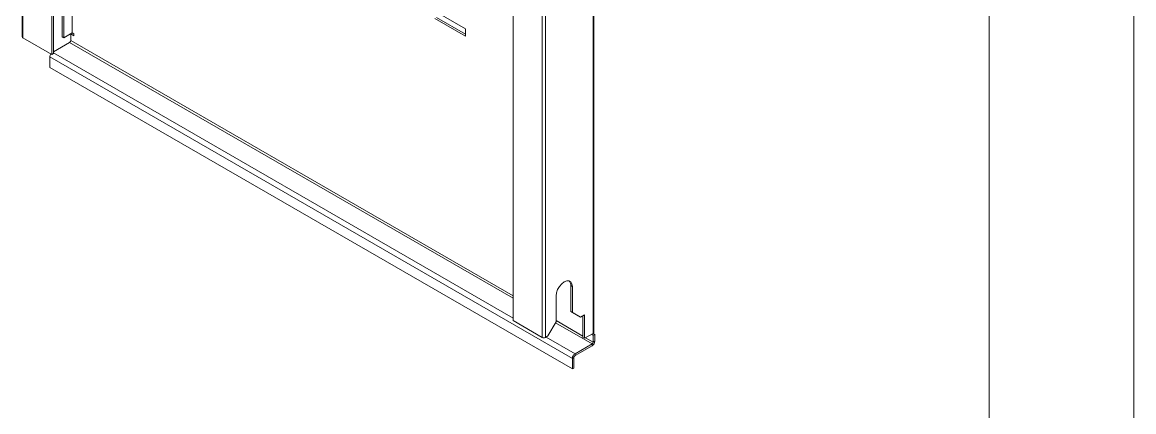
# Model space of a CAD drawing. Header units: millimetres. Extents: x 0 to 2100, y 1 to 1486.
# Drawn here: x 1715.3 to 2100.4, y 560.3 to 695.3 of the extents above; entities that cross this region are included whole.
import ezdxf

# ---------------------------------------------------------------- set-up
doc = ezdxf.new("R2010")
doc.units = ezdxf.units.MM
doc.header["$LTSCALE"] = 5
doc.layers.add('A-TITLEBLOCK', color=7, linetype='Continuous', lineweight=15)

msp = doc.modelspace()

# ---------------------------------------------------------------- linework, layer by layer
at = {"color": 7, "linetype": 'Continuous', "lineweight": 15}
for p, q in [((1732.659, 691.631), (1732.659, 1161.959)), ((1715.313, 1100.964), (1715.313, 690.244)), ((1715.547, 1100.638), (1715.547, 689.918)), ((1725.588, 684.121), (1725.588, 1094.841)), ((1726.154, 684.448), (1726.154, 1095.168)), ((1913.113, 587.457), (1913.113, 1057.785)), ((1913.347, 587.784), (1913.347, 1058.111)), ((1885.394, 1002.587), (1885.394, 591.867)), ((1895.435, 586.071), (1895.435, 996.791)), ((1896.566, 586.071), (1896.566, 996.791)), ((1729.124, 697.755), (1729.124, 690.243)), ((1729.689, 698.082), (1729.689, 689.917)), ((1868.919, 692.991), (1858.312, 699.114)), ((1858.312, 696.665), (1868.919, 690.541)), ((1858.878, 696.991), (1868.919, 691.195)), ((1715.547, 689.918), (1725.588, 684.121)), ((1729.124, 690.243), (1729.689, 689.917)), ((1729.689, 689.917), (1732.659, 691.631)), ((1732.093, 691.304), (1732.659, 691.631)), ((1732.093, 691.304), (1732.093, 688.936)), ((1732.093, 691.304), (1733.225, 690.651)), ((1733.225, 691.304), (1732.659, 691.631)), ((1733.225, 691.304), (1732.659, 691.631)), ((1733.225, 690.651), (1733.225, 691.304)), ((1868.919, 690.541), (1868.919, 692.991)), ((1731.74, 688.324), (1726.154, 685.099)), ((1885.394, 599.621), (1731.74, 688.324)), ((1885.394, 600.438), (1732.093, 688.936)), ((1905.9, 578.803), (1724.881, 683.303)), ((1724.881, 679.629), (1724.881, 683.303)), ((1725.588, 684.121), (1726.154, 684.448)), ((1885.394, 592.763), (1726.154, 684.691)), ((1905.9, 575.128), (1724.881, 679.629)), ((1905.9, 603.707), (1905.335, 604.034)), ((1905.335, 604.034), (1905.335, 595.052)), ((1905.9, 603.707), (1905.9, 594.725)), ((1900.243, 591.46), (1900.243, 600.442)), ((1905.9, 594.725), (1905.335, 595.052)), ((1905.335, 595.052), (1908.163, 593.418)), ((1905.9, 594.725), (1908.729, 593.092)), ((1908.729, 593.092), (1908.163, 593.418)), ((1908.729, 593.092), (1910.143, 593.908)), ((1909.577, 593.582), (1909.577, 586.069)), ((1910.143, 593.908), (1910.143, 585.743)), ((1885.394, 591.867), (1895.435, 586.071)), ((1897.415, 586.561), (1900.243, 591.46)), ((1912.759, 583.824), (1900.066, 591.152)), ((1909.577, 586.477), (1900.243, 591.865)), ((1896.566, 586.071), (1897.415, 586.561)), ((1906.819, 580.395), (1896.777, 586.192)), ((1910.143, 585.743), (1909.577, 586.069)), ((1910.143, 585.743), (1913.113, 587.457)), ((1913.113, 584.436), (1910.496, 585.947)), ((1912.547, 587.131), (1913.113, 586.804)), ((1913.678, 587.131), (1913.113, 587.457)), ((1913.113, 586.804), (1913.678, 587.131)), ((1913.113, 584.436), (1913.113, 586.804)), ((1913.678, 584.763), (1913.678, 587.131)), ((1906.819, 580.395), (1912.759, 583.824)), ((1906.819, 579.742), (1912.759, 583.171)), ((1912.759, 583.171), (1912.759, 583.824)), ((1913.678, 584.763), (1913.113, 584.436)), ((1906.466, 579.129), (1905.9, 578.803)), ((1905.9, 578.803), (1905.9, 575.128)), ((1906.466, 579.129), (1906.466, 575.455)), ((1906.819, 579.742), (1906.819, 580.395)), ((1906.466, 575.455), (1905.9, 575.128))]:
    msp.add_line(p, q, dxfattribs=at)
at = {"color": 7, "linetype": 'Continuous', "lineweight": 15, "flags": 128}
msp.add_lwpolyline([(1900.243, 600.442), (1900.382, 601.531), (1900.784, 602.673), (1901.409, 603.757), (1902.198, 604.676), (1903.072, 605.341), (1903.946, 605.685), (1904.734, 605.677), (1905.36, 605.315), (1905.762, 604.637), (1905.9, 603.707)], dxfattribs=at)
at = {"color": 7, "linetype": 'Continuous', "lineweight": 15}
for centre, radius, start, end in [((1715.713, 690.284), 0.402, 185.6951, 245.62418), ((1731.326, 688.971), 0.768, 302.60551, 357.39406), ((1726.837, 683.218), 1.958, 145.38867, 177.52292), ((1903.272, 604.234), 2.072, 354.45358, 43.7629), ((1896.001, 587.163), 1.23, 242.6101, 297.38997), ((1912.947, 587.824), 0.402, 294.37584, 354.30545), ((1911.683, 584.854), 1.998, 302.60643, 357.39375), ((1912.345, 584.471), 0.768, 302.60551, 357.39406), ((1907.896, 578.712), 1.998, 122.60503, 177.39513), ((1907.233, 579.094), 0.768, 122.60461, 177.39496)]:
    msp.add_arc(centre, radius, start, end, dxfattribs=at)
at = {"layer": 'A-TITLEBLOCK', "linetype": 'Continuous'}
for p, q in [((2100.394, 1.074), (2100.394, 1486.074)), ((2050.317, 1435.876), (2050.317, 50.876))]:
    msp.add_line(p, q, dxfattribs=at)

doc.saveas('drawing.dxf')
